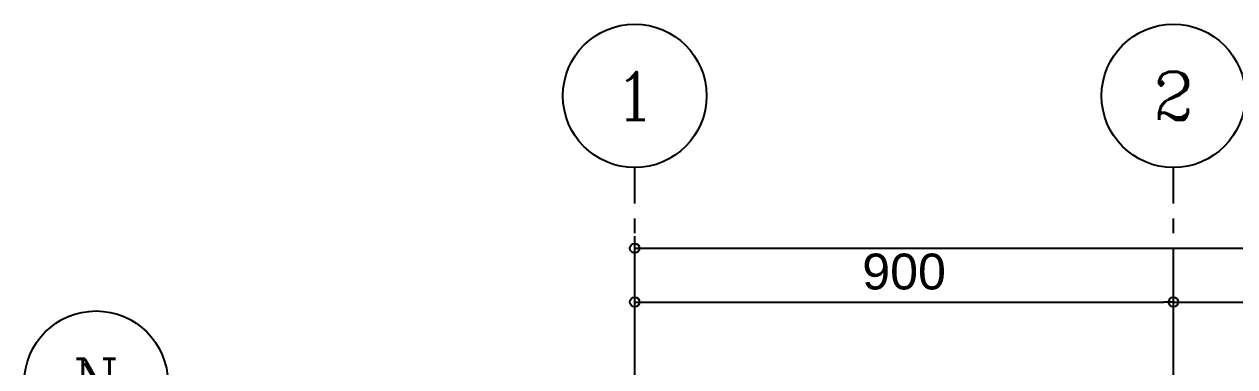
# Model space of a CAD drawing. Header units: millimetres. Extents: x -48783 to 29932, y 8989 to 23940.
# Drawn here: x -1020 to 1002, y 19426 to 20000 of the extents above; entities that cross this region are included whole.
import ezdxf
from ezdxf.enums import TextEntityAlignment as Align

# ---------------------------------------------------------------- set-up
doc = ezdxf.new("R2010")
doc.units = ezdxf.units.MM
doc.header["$LTSCALE"] = 100
doc.linetypes.add('X-N-FAB-L20$0$COL-CEN-LIN', pattern=[3.25, 2.5, -0.25, 0.25, -0.25])
for name, color, linetype in [('0-XREF', 7, 'Continuous'), ('X-N-FAB-L20$0$0-MC', 8, 'Continuous'), ('X-N-FAB-L20$0$0-NC', 8, 'Continuous'), ('X-N-FAB-L20$0$BLOCK', 8, 'Continuous'), ('X-N-FAB-L20$0$CCL', 8, 'X-N-FAB-L20$0$COL-CEN-LIN')]:
    doc.layers.add(name, color=color, linetype=linetype)
doc.layers.add('X-N-FAB-L20$0$A-BLOCK', color=8, linetype='Continuous', plot=False)
doc.layers.add('X-N-FAB-L20$0$DIM', color=8, linetype='Continuous', plot=False)
doc.styles.add('X-N-FAB-L20$0$COL-NUM', font='romanc')
doc.styles.add('X-N-FAB-L20$0$DimStyUse', font='romans.shx', dxfattribs={"width": 0.7})
doc.styles.add('X-N-FAB-L20$0$Gen-Text', font='arial.ttf', dxfattribs={"height": 2.5})
doc.dimstyles.new('X-N-FAB-L20$0$CIRL', dxfattribs={"dimtxt": 30, "dimasz": 8, "dimexe": 8, "dimexo": 0, "dimgap": 5, "dimtad": 1, "dimdsep": 46, "dimtxsty": 'X-N-FAB-L20$0$DimStyUse', "dimblk": 'X-N-FAB-L20$0$_Origin', "dimcen": 10, "dimdle": 8, "dimclrt": 2, "dimazin": 0, "dimtfac": 1, "dimtix": 1, "dimtmove": 2, "dimatfit": 3, "dimfxl": 10, "dimtolj": 1, "dimarcsym": 0})

# ---------------------------------------------------------------- blocks, each defined once
blk = doc.blocks.new('X-N-FAB-L20$0$cn-y')
at = {"layer": 'X-N-FAB-L20$0$0-MC'}
blk.add_circle((-50, 0), 50, dxfattribs=at)
at = {"layer": 'X-N-FAB-L20$0$0-NC', "style": 'X-N-FAB-L20$0$COL-NUM'}
blk.add_attdef('GRID-Y', text='', height=50, dxfattribs=at).set_placement((-50, 0), align=Align.MIDDLE_CENTER)
blk = doc.blocks.new('X-N-FAB-L20$0$_Origin')
at = {"color": 0, "linetype": 'ByBlock', "lineweight": -2}
blk.add_line((0, 0), (-1, 0), dxfattribs=at)
blk.add_circle((0, 0), 0.5, dxfattribs=at)
blk = doc.blocks.new('*D133')
at = {"layer": 'X-N-FAB-L20$0$DIM', "color": 0, "lineweight": -2, "transparency": 16777216}
for p, q in [((1020, 8935), (1020, 9045)), ((27970, 8935), (27970, 9045)), ((1036, 9025), (27954, 9025))]:
    blk.add_line(p, q, dxfattribs=at)
at = {"layer": 'X-N-FAB-L20$0$DIM', "color": 0, "lineweight": -2, "transparency": 16777216, "xscale": 16, "yscale": 16, "zscale": 16, "rotation": 180}
blk.add_blockref('X-N-FAB-L20$0$_Origin', (1020, 9025), dxfattribs=at)
at = {"layer": 'X-N-FAB-L20$0$DIM', "color": 0, "lineweight": -2, "transparency": 16777216, "xscale": 16, "yscale": 16, "zscale": 16}
blk.add_blockref('X-N-FAB-L20$0$_Origin', (27970, 9025), dxfattribs=at)
at = {"layer": 'X-N-FAB-L20$0$DIM', "color": 2, "transparency": 16777216, "insert": (14495, 9075.6), "char_height": 2.5, "attachment_point": 5, "style": 'X-N-FAB-L20$0$Gen-Text'}
blk.add_mtext('\\A1;{\\H24x;26950}', dxfattribs=at)
blk = doc.blocks.new('*D134')
at = {"layer": 'X-N-FAB-L20$0$DIM', "color": 0, "lineweight": -2, "transparency": 16777216}
for p, q in [((1020, 8845), (1020, 8955)), ((1920, 8845), (1920, 8955)), ((1036, 8935), (1904, 8935))]:
    blk.add_line(p, q, dxfattribs=at)
at = {"layer": 'X-N-FAB-L20$0$DIM', "color": 0, "lineweight": -2, "transparency": 16777216, "xscale": 16, "yscale": 16, "zscale": 16, "rotation": 180}
blk.add_blockref('X-N-FAB-L20$0$_Origin', (1020, 8935), dxfattribs=at)
at = {"layer": 'X-N-FAB-L20$0$DIM', "color": 0, "lineweight": -2, "transparency": 16777216, "xscale": 16, "yscale": 16, "zscale": 16}
blk.add_blockref('X-N-FAB-L20$0$_Origin', (1920, 8935), dxfattribs=at)
at = {"layer": 'X-N-FAB-L20$0$DIM', "color": 2, "transparency": 16777216, "insert": (1470, 8985.6), "char_height": 2.5, "attachment_point": 5, "style": 'X-N-FAB-L20$0$Gen-Text'}
blk.add_mtext('\\A1;{\\H24x;900}', dxfattribs=at)
blk = doc.blocks.new('*D135')
at = {"layer": 'X-N-FAB-L20$0$DIM', "color": 0, "lineweight": -2, "transparency": 16777216}
for p, q in [((1920, 8845), (1920, 8955)), ((2820, 8845), (2820, 8955)), ((1936, 8935), (2804, 8935))]:
    blk.add_line(p, q, dxfattribs=at)
at = {"layer": 'X-N-FAB-L20$0$DIM', "color": 0, "lineweight": -2, "transparency": 16777216, "xscale": 16, "yscale": 16, "zscale": 16, "rotation": 180}
blk.add_blockref('X-N-FAB-L20$0$_Origin', (1920, 8935), dxfattribs=at)
at = {"layer": 'X-N-FAB-L20$0$DIM', "color": 0, "lineweight": -2, "transparency": 16777216, "xscale": 16, "yscale": 16, "zscale": 16}
blk.add_blockref('X-N-FAB-L20$0$_Origin', (2820, 8935), dxfattribs=at)
at = {"layer": 'X-N-FAB-L20$0$DIM', "color": 2, "transparency": 16777216, "insert": (2370, 8985.6), "char_height": 2.5, "attachment_point": 5, "style": 'X-N-FAB-L20$0$Gen-Text'}
blk.add_mtext('\\A1;{\\H24x;900}', dxfattribs=at)
blk = doc.blocks.new('X-N-FAB-L20$0$A$C20c95bda')
at = {"layer": 'X-N-FAB-L20$0$CCL'}
for p, q in [((1020, 0), (1020, 9160)), ((1920, 0), (1920, 9160))]:
    blk.add_line(p, q, dxfattribs=at)
at = {"layer": 'X-N-FAB-L20$0$A-BLOCK'}
ref = blk.add_blockref('X-N-FAB-L20$0$cn-y', (1140, 9280), dxfattribs=dict(at, xscale=2.399999999999997, yscale=2.399999999999997, zscale=2.399999999999997))
ref.add_attrib('GRID-Y', '1', dxfattribs={"layer": 'X-N-FAB-L20$0$0-NC', "height": 80, "style": 'X-N-FAB-L20$0$COL-NUM'}).set_placement((1020, 9280), align=Align.MIDDLE_CENTER)
ref = blk.add_blockref('X-N-FAB-L20$0$cn-y', (2040, 9280), dxfattribs=dict(at, xscale=2.399999999999997, yscale=2.399999999999997, zscale=2.399999999999997))
ref.add_attrib('GRID-Y', '2', dxfattribs={"layer": 'X-N-FAB-L20$0$0-NC', "height": 80, "style": 'X-N-FAB-L20$0$COL-NUM'}).set_placement((1920, 9280), align=Align.MIDDLE_CENTER)
ref = blk.add_blockref('X-N-FAB-L20$0$cn-y', (240, 8800), dxfattribs=dict(at, xscale=2.399999999999997, yscale=2.399999999999997, zscale=2.399999999999997))
ref.add_attrib('GRID-Y', 'N', dxfattribs={"layer": 'X-N-FAB-L20$0$0-NC', "height": 80, "style": 'X-N-FAB-L20$0$COL-NUM'}).set_placement((120, 8800), align=Align.MIDDLE_CENTER)
at = {"layer": 'X-N-FAB-L20$0$DIM'}
for base, p1, p2, picture, middle in [((27970, 9025), (1020, 8935), (27970, 8935), '*D133', (14495, 9075.634)), ((1920, 8935), (1020, 8845), (1920, 8845), '*D134', (1470, 8985.634)), ((2820, 8935), (1920, 8845), (2820, 8845), '*D135', (2370, 8985.634))]:
    dim = blk.add_linear_dim(base=base, p1=p1, p2=p2, text='{\\H24x;<>}', dimstyle='X-N-FAB-L20$0$CIRL', override={"dimtxt": 60, "dimasz": 16, "dimexe": 20, "dimgap": 20, "dimtxsty": 'X-N-FAB-L20$0$Gen-Text'}, dxfattribs=at)
    dim.commit()
    dim.dimension.update_dxf_attribs({"geometry": picture, "text_midpoint": middle})
blk = doc.blocks.new('X-N-FAB-L20')
at = {"layer": 'X-N-FAB-L20$0$BLOCK'}
blk.add_blockref('X-N-FAB-L20$0$A$C20c95bda', (-1020, 10600), dxfattribs=at)

msp = doc.modelspace()

# ---------------------------------------------------------------- block references
at = {"layer": '0-XREF'}
msp.add_blockref('X-N-FAB-L20', (0, 0), dxfattribs=at)

doc.saveas('drawing.dxf')
